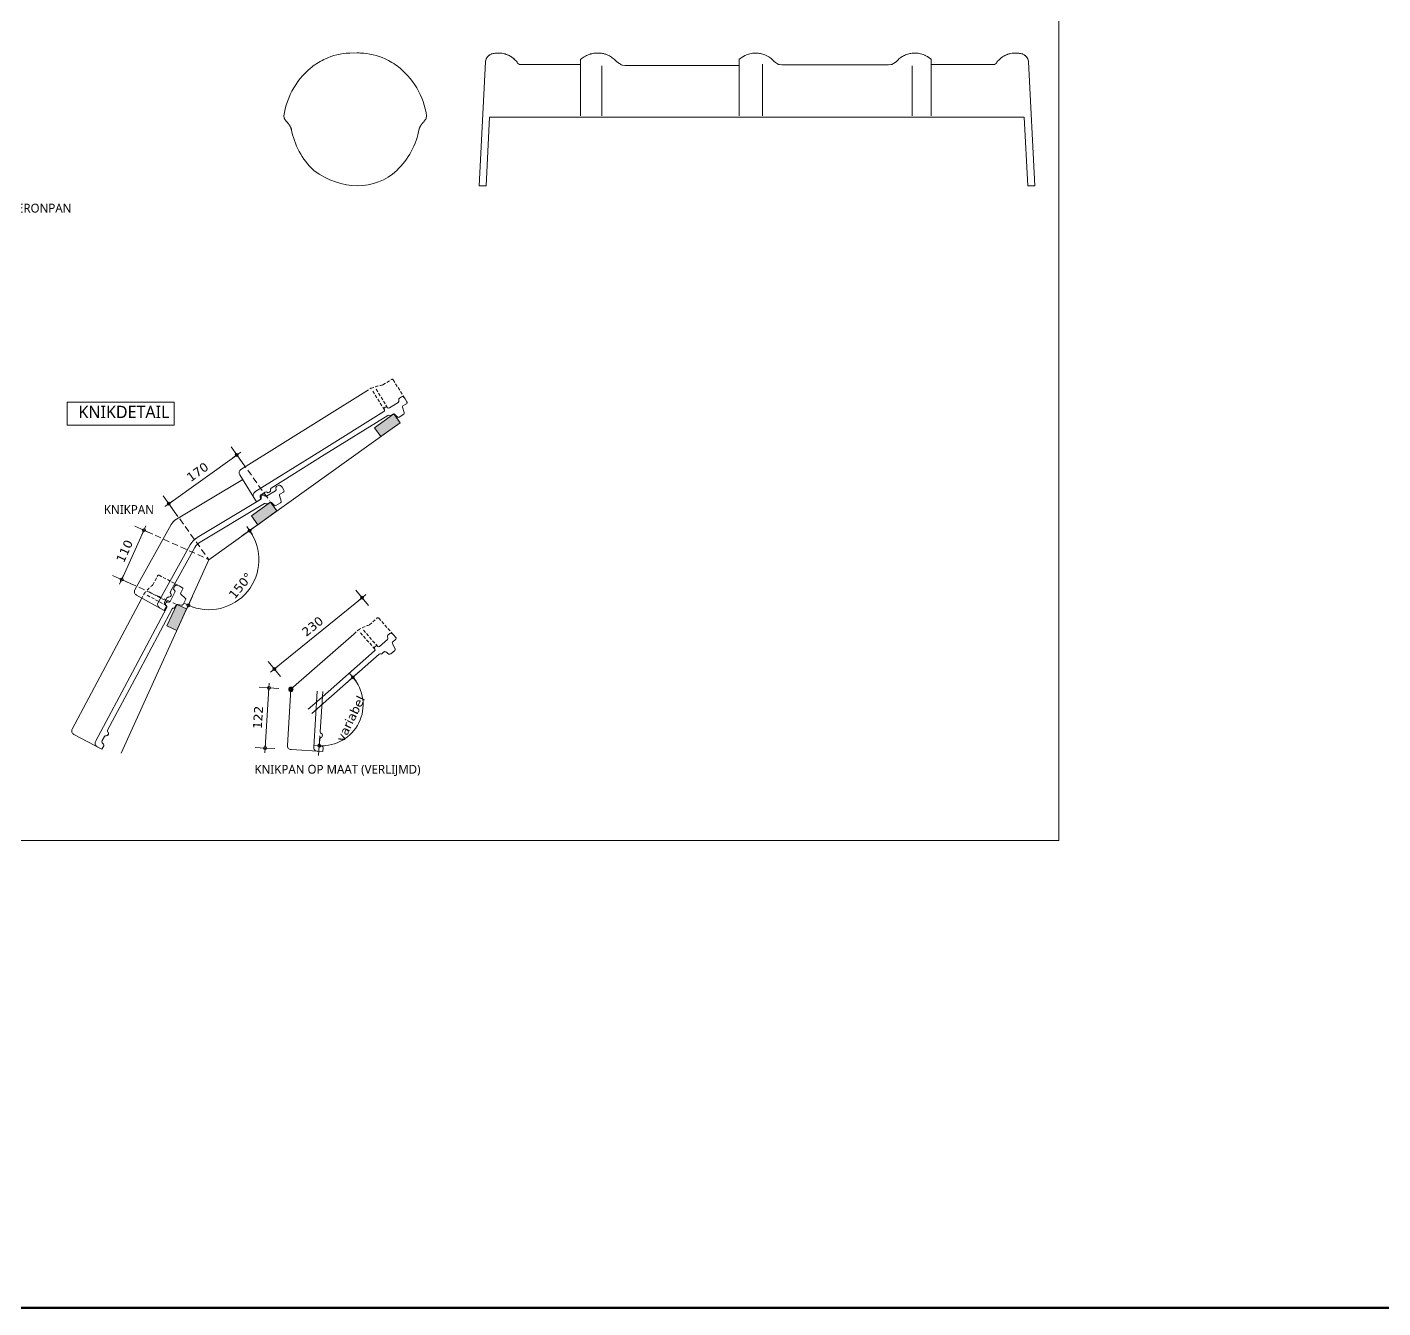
# Model space of a CAD drawing. Header units: millimetres. Extents: x -435 to 27166, y -19117 to 26500.
# Drawn here: x 18210 to 20966, y 16891 to 19494 of the extents above; entities that cross this region are included whole.
import ezdxf

# ---------------------------------------------------------------- set-up
doc = ezdxf.new("R2010")
doc.units = ezdxf.units.MM
doc.linetypes.add('IMPORT-DASHED _6_', pattern=[19.05, 12.7, -6.35])
doc.linetypes.add('IMPORT-DASHED2 _3_', pattern=[9.525, 6.35, -3.175])
for name, color, linetype, lineweight in [('A-DETL', 90, 'Continuous', 13), ('ARCERING', 250, 'Continuous', 13), ('Dakpannen', 5, 'Continuous', 13), ('Hulplijnen', 10, 'IMPORT-DASHED _6_', 13), ('Laag 3', 250, 'Continuous', 13), ('Laag 4', 250, 'Continuous', 13), ('Maatvoering', 4, 'Continuous', 13), ('Maatvoering2', 250, 'Continuous', 13), ('Niet printen', 250, 'Continuous', 13), ('NL_MKT_TEC_CAD_OVH Klassiek_dwg', 8, 'Continuous', 13), ('TEKST', 250, 'Continuous', 13)]:
    doc.layers.add(name, color=color, linetype=linetype, lineweight=lineweight)
doc.styles.add('Trebuchet MS_1', font='trebuc.ttf', dxfattribs={"height": 25})
doc.styles.add('Trebuchet MS_2', font='trebuc.ttf', dxfattribs={"height": 18})
doc.styles.add('Verdana', font='verdana.ttf', dxfattribs={"height": 18})

# ---------------------------------------------------------------- blocks, each defined once
blk = doc.blocks.new('NL_MKT_TEC_CAD_OVH Klassiek_dwg_BNOVH000B$2-3211367-Details Appartement')
at = {"layer": 'Dakpannen', "color": 10}
for p, q in [((-4.6, -72.6), (-0.5, -8)), ((8, -0.5), (306.8, -19.5))]:
    blk.add_line(p, q, dxfattribs=at)
at = {"layer": 'Dakpannen', "color": 10, "linetype": 'IMPORT-DASHED2 _3_'}
for p, q in [((306.8, -19.5), (318.9, -20.2)), ((315.7, -71.6), (318.7, -24)), ((323.5, -72.1), (326.5, -24.5)), ((342.6, -28.9), (363.8, -30.2)), ((365.7, -32.3), (362.9, -75.8))]:
    blk.add_line(p, q, dxfattribs=at)
at = {"layer": 'Dakpannen', "color": 250}
for p, q in [((6.7, -69.3), (6.1, -71.1)), ((21.3, -66.3), (12.2, -65.7)), ((24.1, -69.1), (24, -68.7)), ((29.2, -71.8), (26.9, -71.6)), ((32.3, -69.3), (32.2, -69.7)), ((315.7, -71.6), (316.1, -70.2)), ((319.1, -68.1), (320.5, -68.2)), ((323.3, -70.7), (323.5, -72.1)), ((326.3, -74.6), (347.5, -75.9)), ((350.6, -73.8), (351, -72.4)), ((354.1, -70.3), (359.4, -70.7)), ((324.5, -88.8), (318.6, -88.4)), ((328.6, -98.8), (327.3, -91.3)), ((342.2, -102), (331.4, -101.3)), ((348.7, -88.7), (345.2, -99.9)), ((359.2, -87.7), (350.9, -87.2))]:
    blk.add_line(p, q, dxfattribs=at)
at = {"layer": 'Dakpannen', "color": 250, "flags": 128}
for points in [[(4.6, -54.2), (163.7, -64.3), (312.6, -73.7)], [(3.1, -73.1), (-4.6, -72.6), (-3.9, -61.7)], [(314.6, -84.9), (162.9, -75.2), (35.4, -67.2)], [(362.2, -73.2), (362.7, -75.7), (362.8, -78.1), (362.4, -84.9)]]:
    blk.add_lwpolyline(points, dxfattribs=at)
at = {"layer": 'Dakpannen', "color": 10}
blk.add_arc((7.5, -8.5), 8, 86.3716, 176.3717, dxfattribs=at)
at = {"layer": 'Dakpannen', "color": 10, "linetype": 'IMPORT-DASHED2 _3_'}
for centre, radius, start, end in [((297, -117), 99.2, 62.6503, 77.2406), ((363.7, -32.2), 2, 356.3659, 86.366)]:
    blk.add_arc(centre, radius, start, end, dxfattribs=at)
at = {"layer": 'Dakpannen', "color": 250}
for centre, radius, start, end in [((4.1, -62.2), 8, 86.3684, 176.3685), ((3.3, -70.1), 3, 266.3767, 341.3763), ((11.8, -71.1), 5.4, 86.3616, 161.3605), ((21.1, -69.3), 3, 9.9565, 86.3847), ((27.1, -68.6), 3, 189.9373, 266.3653), ((29.3, -68.8), 3, 266.3597, 342.7882), ((35.2, -70.1), 3, 86.3653, 162.7935), ((312.8, -70.7), 3, 266.3737, 342.8022), ((318.9, -71.1), 3, 86.3803, 162.8084), ((320.3, -71.2), 3, 9.9455, 86.3737), ((326.5, -71.6), 3, 189.9302, 266.3587), ((347.7, -72.9), 3, 266.3653, 342.7937), ((353.9, -73.3), 3, 86.3641, 162.7903), ((359.2, -73.7), 3, 9.9434, 86.3737), ((314.5, -87), 2.15, 9.4865, 86.3675), ((318.7, -86.3), 2.15, 189.4646, 266.3668), ((324.3, -91.8), 3, 10.0819, 86.3797), ((331.6, -98.3), 3, 190.0781, 266.3739), ((342.4, -99), 3, 266.3577, 342.7862), ((350.8, -89.3), 2.17, 86.3581, 162.7861), ((359.4, -84.7), 3, 266.3778, 356.3779)]:
    blk.add_arc(centre, radius, start, end, dxfattribs=at)
blk = doc.blocks.new('NL_MKT_TEC_CAD_OVH Klassiek_dwg_BNOVH820B$2-3211369-Details Appartement')
at = {"layer": 'Dakpannen', "color": 10}
for p, q in [((7.2, 3.6), (142.7, 70.8)), ((157.9, 73.8), (315, 63.9)), ((32.3, -65.2), (3.6, -7.2))]:
    blk.add_line(p, q, dxfattribs=at)
at = {"layer": 'Dakpannen', "color": 250}
for p, q in [((31.1, -44.6), (151.3, 15)), ((155.9, 5), (64.2, -40.5)), ((323.5, -1.6), (171.2, 8.1)), ((171.6, 19.1), (321.5, 9.6)), ((324.5, 11.7), (325, 13)), ((328, 15.1), (329.4, 15.1)), ((332.2, 12.6), (332.4, 11.2)), ((335.2, 8.7), (356.4, 7.3)), ((359.5, 9.4), (359.9, 10.8)), ((363, 12.9), (368.3, 12.6)), ((333.4, -5.6), (327.5, -5.2)), ((337.5, -15.5), (336.2, -8)), ((351.1, -18.7), (340.3, -18)), ((357.6, -5.4), (354.1, -16.6)), ((368.1, -4.4), (359.8, -3.9)), ((51.6, -46.7), (43.4, -50.8)), ((55.5, -47.8), (55.2, -47.5)), ((61.1, -47.6), (59.1, -48.6)), ((62.6, -43.8), (62.7, -44.2)), ((40.5, -56.7), (40.8, -58.5))]:
    blk.add_line(p, q, dxfattribs=at)
at = {"layer": 'Dakpannen', "color": 250, "flags": 128}
for points in [[(371.1, 10.1), (371.5, 7.5), (371.7, 5.2), (371.2, -1.6)], [(39.2, -61.8), (32.3, -65.2), (27.4, -55.4)]]:
    blk.add_lwpolyline(points, dxfattribs=at)
at = {"layer": 'Dakpannen', "color": 10}
for centre, radius, start, end in [((156, 43.9), 30, 86.3699, 116.3698), ((10.7, -3.6), 8, 116.3709, 206.371)]:
    blk.add_arc(centre, radius, start, end, dxfattribs=at)
at = {"layer": 'Dakpannen', "color": 250}
for centre, radius, start, end in [((169.1, -20.9), 40, 86.3702, 116.3701), ((169.3, -21.9), 30, 86.37, 116.3699), ((321.7, 12.5), 3, 266.3731, 342.8015), ((327.8, 12.2), 3, 86.3698, 162.7978), ((329.2, 12.1), 3, 9.9406, 86.3688), ((335.4, 11.7), 3, 189.942, 266.3705), ((356.6, 10.3), 3, 266.3689, 342.7973), ((362.8, 9.9), 3, 86.3728, 162.799), ((368.1, 9.6), 3, 9.9401, 86.3704), ((323.4, -3.7), 2.15, 9.4657, 86.3693), ((327.6, -3), 2.14, 189.4678, 266.37), ((333.2, -8.5), 3, 10.0697, 86.3676), ((340.5, -15), 3, 190.073, 266.3688), ((351.3, -15.7), 3, 266.3705, 342.7989), ((359.6, -6.1), 2.17, 86.3644, 162.7924), ((368.2, -1.4), 3, 266.369, 356.3691), ((34.6, -51.8), 8, 116.3701, 206.3692), ((45.8, -55.6), 5.4, 116.3708, 191.3711), ((52.9, -49.4), 3, 39.9381, 116.3663), ((57.8, -45.9), 3, 219.9428, 296.3706), ((59.8, -44.9), 3, 296.3716, 12.8014), ((65.6, -43.2), 3, 116.3705, 192.7988), ((37.9, -59.1), 3, 296.369, 11.3687)]:
    blk.add_arc(centre, radius, start, end, dxfattribs=at)
blk = doc.blocks.new('NL_MKT_TEC_CAD_OVH Klassiek_dwg_Maatlijn-3211395-Details Appartement')
at = {"layer": 'Maatvoering2', "color": 4, "flags": 128}
for points in [[(-50, 0), (0, 0), (50, 0)], [(0, -100), (0, 0), (0, 100)]]:
    blk.add_lwpolyline(points, dxfattribs=at)
at = {"layer": 'Maatvoering2', "color": 4}
blk.add_circle((0, 0), 15, dxfattribs=at)
blk = doc.blocks.new('NL_MKT_TEC_CAD_OVH Klassiek_dwg_knikpan_boven-3211397-Details Appartement')
at = {"layer": 'Dakpannen', "color": 10, "linetype": 'IMPORT-DASHED2 _3_'}
for p, q in [((159.6, 131), (175.5, 145.1)), ((178.4, 144.9), (207.1, 112.3)), ((127.6, 112.4), (136.7, 120.4)), ((170.8, 81.8), (139.2, 117.6)), ((176.7, 87), (145.1, 122.8))]:
    blk.add_line(p, q, dxfattribs=at)
at = {"layer": 'Dakpannen', "color": 10}
blk.add_line((0, 0), (127.6, 112.4), dxfattribs=at)
at = {"layer": 'Dakpannen', "color": 250}
for p, q in [((197, 109.8), (201, 113.4)), ((170.8, 81.8), (170.1, 83.1)), ((170.7, 86.7), (171.8, 87.6)), ((175.5, 87.8), (176.7, 87)), ((180.4, 87.2), (196.3, 101.3)), ((197, 104.9), (196.3, 106.2)), ((206.2, 93.1), (211.6, 82.7)), ((212.9, 101.2), (206.7, 95.7)), ((189.2, 75.9), (184.7, 71.9)), ((199.1, 71.7), (192.9, 76.1)), ((211, 79.1), (202.9, 71.9))]:
    blk.add_line(p, q, dxfattribs=at)
at = {"layer": 'Dakpannen', "color": 250, "flags": 128}
for points in [[(204.8, 113.6), (206.9, 112.1), (208.7, 110.5), (213.2, 105.4)], [(35.2, -40.6), (58.1, -20.5), (170.1, 78.1)], [(179.4, 71.7), (65.3, -28.8), (42.4, -49)]]:
    blk.add_lwpolyline(points, dxfattribs=at)
at = {"layer": 'Dakpannen', "color": 10, "linetype": 'IMPORT-DASHED2 _3_'}
for centre, radius, start, end in [((176.9, 143.6), 2, 41.3659, 131.366), ((189.7, 36.5), 99.2, 107.6503, 122.2406)]:
    blk.add_arc(centre, radius, start, end, dxfattribs=at)
at = {"layer": 'Dakpannen', "color": 250}
for centre, radius, start, end in [((203, 111.1), 3, 54.9434, 131.3737), ((172.7, 84.5), 3, 131.3803, 207.8084), ((173.8, 85.4), 3, 54.9455, 131.3737), ((178.4, 89.4), 3, 234.9302, 311.3587), ((199, 107.6), 3, 131.3641, 207.7903), ((194.4, 103.5), 3, 311.3653, 27.7937), ((208.1, 94.1), 2.17, 131.3581, 207.7861), ((209, 81.3), 3, 311.3577, 27.7862), ((210.9, 103.4), 3, 311.3778, 41.3779), ((168.1, 80.4), 3, 311.3737, 27.8022), ((180.8, 70.1), 2.15, 54.4865, 131.3675), ((183.3, 73.6), 2.15, 234.4646, 311.3668), ((191.2, 73.6), 3, 55.0819, 131.3797), ((200.9, 74.2), 3, 235.0781, 311.3739)]:
    blk.add_arc(centre, radius, start, end, dxfattribs=at)
blk = doc.blocks.new('NL_MKT_TEC_CAD_OVH Klassiek_dwg_knikpan_onder-3211398-Details Appartement')
at = {"layer": 'Dakpannen', "color": 10}
for p, q in [((-85.8, -75.6), (0, 0)), ((-43.7, -135.5), (-86.5, -86.9))]:
    blk.add_line(p, q, dxfattribs=at)
at = {"layer": 'Dakpannen', "color": 250}
for p, q in [((-50.3, -115.9), (35.2, -40.6)), ((42.4, -49), (-19.3, -103.3)), ((-20, -107), (-19.8, -107.4)), ((-38.1, -125.2), (-37.2, -126.8)), ((-29.9, -112.7), (-36.8, -118.7)), ((-25.9, -112.7), (-26.2, -112.5)), ((-20.5, -111), (-22.2, -112.5))]:
    blk.add_line(p, q, dxfattribs=at)
at = {"layer": 'Dakpannen', "color": 250, "flags": 128}
blk.add_lwpolyline([(-38, -130.4), (-43.7, -135.5), (-51, -127.2)], dxfattribs=at)
at = {"layer": 'Dakpannen', "color": 10}
blk.add_arc((-80.5, -81.6), 8, 131.3716, 221.3717, dxfattribs=at)
at = {"layer": 'Dakpannen', "color": 250}
for centre, radius, start, end in [((-22.5, -108.8), 3, 311.3597, 27.7882), ((-17.3, -105.6), 3, 131.3653, 207.7935), ((-45, -122), 8, 131.3684, 221.3685), ((-33.2, -122.8), 5.4, 131.3616, 206.3605), ((-39.9, -128.2), 3, 311.3767, 26.3763), ((-27.9, -114.9), 3, 54.9565, 131.3847), ((-24.2, -110.3), 3, 234.9373, 311.3653)]:
    blk.add_arc(centre, radius, start, end, dxfattribs=at)
blk = doc.blocks.new('NL_MKT_TEC_CAD_OVH Klassiek_dwg_Maatlijn-3211399-Details Appartement')
at = {"layer": 'Maatvoering2', "color": 4, "flags": 128}
for points in [[(-50, 0), (0, 0), (50, 0)], [(0, -100), (0, 0), (0, 100)]]:
    blk.add_lwpolyline(points, dxfattribs=at)
at = {"layer": 'Maatvoering2', "color": 4}
blk.add_circle((0, 0), 15, dxfattribs=at)
blk = doc.blocks.new('NL_MKT_TEC_CAD_OVH Klassiek_dwg_vario_aanzicht-3211406-Details Appartement')
at = {"layer": 'Laag 4', "color": 10}
for p, q in [((14690.3, 970), (14706.6, 970.1)), ((14706.6, 970.1), (14708.8, 970.1)), ((14711, 970.1), (14708.8, 970.1)), ((14713.8, 970), (14711, 970.1)), ((14604.9, 938.4), (14602.1, 936.1)), ((14612.7, 944.2), (14612.9, 944.4)), ((14612.7, 944.2), (14612.7, 944.2)), ((14635.6, 957.2), (14635.6, 957.2)), ((14768.5, 957.2), (14768.5, 957.2)), ((14791.4, 944.2), (14791.2, 944.4)), ((14791.4, 944.2), (14791.4, 944.2)), ((14602.1, 936.1), (14602.2, 936.2)), ((14602.1, 936.1), (14602.2, 936.2)), ((14602.1, 936.1), (14602.1, 936.1)), ((14802, 936.1), (14801.9, 936.2)), ((14543.9, 825), (14542.9, 830.1)), ((14543.9, 825), (14544.8, 822.4)), ((14544.8, 822.4), (14544.8, 822.4)), ((14544.8, 822.4), (14544.9, 822.3)), ((14544.9, 822.3), (14545, 822.1)), ((14545, 822.1), (14545.3, 821.7)), ((14545.3, 821.7), (14546.2, 820.6)), ((14546.2, 820.6), (14547, 819.7)), ((14547, 819.7), (14547.6, 818.8)), ((14547.6, 818.8), (14548.2, 818.1)), ((14548.2, 818.1), (14549.3, 816.7)), ((14549.3, 816.7), (14549.9, 816.1)), ((14854.2, 816.1), (14854.7, 816.7)), ((14854.7, 816.7), (14856, 818.2)), ((14856, 818.2), (14856.7, 819.1)), ((14856.7, 819.1), (14857.4, 819.9)), ((14857.4, 819.9), (14859, 822)), ((14859, 822), (14859.2, 822.3)), ((14860.2, 825), (14859.2, 822.3)), ((14860.2, 825), (14861.3, 830.1)), ((14549.9, 816.1), (14550.9, 814.8)), ((14553.1, 812.2), (14553.2, 812.1)), ((14553.2, 812.1), (14553.4, 811.8)), ((14553.5, 811.6), (14553.6, 811.5)), ((14553.6, 811.5), (14553.9, 811.1)), ((14553.9, 811.1), (14554.2, 810.7)), ((14557.1, 806.1), (14557.3, 805.7)), ((14557.6, 805.2), (14557.7, 804.9)), ((14557.7, 804.9), (14557.8, 804.8)), ((14557.8, 804.8), (14558.1, 804.2)), ((14558.1, 804.2), (14558.4, 803.5)), ((14559, 802), (14559.2, 801.3)), ((14559.7, 799.9), (14559.8, 799.2)), ((14844.9, 801.3), (14845.1, 802)), ((14845.7, 803.5), (14846.1, 804.2)), ((14846.1, 804.2), (14846.3, 804.8)), ((14846.5, 805.2), (14846.7, 805.5)), ((14846.7, 805.5), (14846.8, 805.7)), ((14846.8, 805.7), (14847, 806.1)), ((14847.5, 807), (14847.7, 807.4)), ((14847.7, 807.4), (14847.9, 807.7)), ((14848.7, 808.9), (14848.9, 809.2)), ((14848.9, 809.2), (14849, 809.4)), ((14849.9, 810.7), (14850.2, 811.1)), ((14850.2, 811.1), (14850.5, 811.5)), ((14850.7, 811.8), (14850.9, 812.1)), ((14850.7, 811.7), (14850.7, 811.8)), ((14850.9, 812.1), (14851, 812.2)), ((14853.2, 814.8), (14854.2, 816.1))]:
    blk.add_line(p, q, dxfattribs=at)
at = {"layer": 'Laag 4', "color": 10, "flags": 128}
for points in [[(14690.3, 970), (14689.2, 970), (14682.2, 969.5), (14675.2, 968.7), (14668.2, 967.6), (14661.3, 966.1), (14654.5, 964.2), (14647.8, 962.1), (14641.1, 959.6), (14635.6, 957.2)], [(14635.6, 957.2), (14632.3, 955.7), (14628.2, 953.6), (14624.1, 951.4), (14620.1, 949), (14616.2, 946.6), (14612.3, 944), (14608.6, 941.2), (14604.9, 938.4)], [(14802, 936.1), (14799.2, 938.4), (14795.5, 941.2), (14791.8, 944), (14787.9, 946.6), (14784, 949), (14780, 951.4), (14775.9, 953.6), (14771.8, 955.7), (14768.5, 957.2)], [(14602.1, 936.1), (14596.6, 931.2), (14590.5, 925.4), (14584.8, 919.3), (14579.3, 912.9), (14574.2, 906.2), (14569.4, 899.3), (14564.9, 892.2), (14560.8, 884.8), (14557, 877.3), (14553.7, 869.5), (14550.7, 861.6), (14548.1, 853.6), (14545.9, 845.5), (14544.1, 837.3), (14542.9, 830.1)], [(14861.3, 830.1), (14860, 837.3), (14858.2, 845.5), (14856, 853.6), (14853.4, 861.6), (14850.4, 869.5), (14847.1, 877.3), (14843.3, 884.8), (14839.2, 892.2), (14834.7, 899.3), (14829.9, 906.2), (14824.8, 912.9), (14819.3, 919.3), (14813.6, 925.4), (14807.5, 931.2), (14802, 936.1)], [(14550.9, 814.8), (14551.4, 814.2), (14552, 813.5)], [(14552, 813.5), (14552.5, 812.9), (14553.1, 812.2)], [(14553.4, 811.8), (14553.4, 811.7), (14553.5, 811.6)], [(14554.2, 810.7), (14554.5, 810.3), (14554.7, 809.9)], [(14554.7, 809.9), (14555, 809.5), (14555.1, 809.4)], [(14555.1, 809.4), (14555.2, 809.2), (14555.4, 808.9)], [(14555.4, 808.9), (14555.7, 808.5), (14555.9, 808.2), (14556.1, 807.8), (14556.2, 807.7)], [(14556.2, 807.7), (14556.4, 807.4), (14556.6, 807)], [(14556.6, 807), (14556.8, 806.5), (14557.1, 806.1)], [(14557.3, 805.7), (14557.4, 805.5), (14557.6, 805.2)], [(14558.4, 803.5), (14558.7, 802.7), (14559, 802)], [(14559.2, 801.3), (14559.5, 800.6), (14559.7, 799.9)], [(14844.5, 799.9), (14844.6, 800.6), (14844.9, 801.3)], [(14845.1, 802), (14845.4, 802.7), (14845.7, 803.5)], [(14846.3, 804.8), (14846.4, 804.9), (14846.5, 805.2)], [(14847, 806.1), (14847.3, 806.5), (14847.5, 807)], [(14847.9, 807.7), (14848, 807.8), (14848.2, 808.2)], [(14848.2, 808.2), (14848.4, 808.5), (14848.7, 808.9)], [(14849, 809.4), (14849.1, 809.5), (14849.4, 809.9)], [(14849.4, 809.9), (14849.6, 810.3), (14849.9, 810.7)], [(14850.5, 811.5), (14850.6, 811.6), (14850.7, 811.7)], [(14851, 812.2), (14851.6, 812.9), (14852.1, 813.5)], [(14852.1, 813.5), (14852.7, 814.2), (14853.2, 814.8)]]:
    blk.add_lwpolyline(points, dxfattribs=at)
at = {"layer": 'Laag 4', "color": 10}
for points in [[(14768.5, 957.2), (14751.3, 965), (14732.7, 969.4), (14713.8, 970)], [(14559.5, 800.9), (14565.9, 765.4), (14583.5, 732.9), (14609.6, 708.1)], [(14794.5, 708.1), (14820.6, 732.9), (14838.2, 765.4), (14844.6, 800.9)], [(14609.6, 708.1), (14671.1, 662.4), (14746.5, 662.4), (14794.5, 708.1)]]:
    blk.add_open_spline(points, degree=3, dxfattribs=at)
blk = doc.blocks.new('NL_MKT_TEC_CAD_OVH Klassiek_dwg-3211364-Details Appartement')
at = {"layer": 'ARCERING'}
for points in [[(2468.2, -13367.1), (2507.2, -13339.1), (2494.4, -13321.3), (2455.4, -13349.3)], [(2217.9, -13546.6), (2256.9, -13518.5), (2244, -13500.7), (2205, -13528.7)], [(2053.4, -13761.4), (2073.3, -13717.8), (2053.3, -13708.7), (2033.4, -13752.3)]]:
    blk.add_hatch(color=4, dxfattribs=at).paths.add_polyline_path(points)
at = {"layer": 'Maatvoering'}
blk.add_hatch(color=256, dxfattribs=at).paths.add_polyline_path([(2285, -13885.6), (2286.2, -13885.5), (2287.3, -13885.2), (2288.3, -13884.5), (2289, -13883.6), (2289.6, -13882.5), (2289.8, -13881.4), (2289.7, -13880.2), (2289.3, -13879.1), (2288.7, -13878.1), (2287.8, -13877.3), (2286.7, -13876.8), (2285.5, -13876.6), (2284.4, -13876.7), (2283.2, -13877), (2282.3, -13877.7), (2281.5, -13878.6), (2281, -13879.6), (2280.7, -13880.8), (2280.8, -13882), (2281.2, -13883.1), (2281.9, -13884.1), (2282.7, -13884.9), (2283.8, -13885.4)])
at = {"color": 10, "lineweight": 13}
for p, q in [((2873.8, -12605.3), (2873.8, -12600.6)), ((3196.8, -12604.7), (3196.8, -12600.2)), ((3586.8, -12604.6), (3586.8, -12600.2)), ((2667.9, -12857.6), (2682.1, -12857.6))]:
    blk.add_line(p, q, dxfattribs=at)
at = {"color": 4, "lineweight": 13, "flags": 128}
for points in [[(2455.4, -13349.3), (2468.2, -13367.1), (2507.2, -13339.1), (2494.3, -13321.2)], [(2205, -13528.7), (2217.9, -13546.6), (2256.9, -13518.5), (2244, -13500.7)], [(2033.4, -13752.3), (2053.4, -13761.4), (2073.3, -13717.8), (2053.3, -13708.6)]]:
    blk.add_lwpolyline(points, close=True, dxfattribs=at)
at = {"color": 4, "lineweight": 13}
blk.add_arc((2348.2, -13912), 83.9, 266.5065, 41.2336, dxfattribs=at)
at = {"layer": 'Hulplijnen', "color": 130, "lineweight": 18}
for p, q in [((2175.3, -13404.7), (2242.3, -13498.2)), ((1941.2, -13657.9), (2050.5, -13707.5))]:
    blk.add_line(p, q, dxfattribs=at)
at = {"layer": 'Hulplijnen', "color": 4, "linetype": 'Continuous', "flags": 128}
blk.add_lwpolyline([(1940.4, -14011.2), (2118.7, -13617.6), (2484.4, -13355.4)], dxfattribs=at)
at = {"layer": 'Hulplijnen', "color": 130, "lineweight": 18, "flags": 128}
blk.add_lwpolyline([(2037.1, -13503.8), (2118.7, -13617.6), (1986.6, -13557.7)], dxfattribs=at)
at = {"layer": 'Laag 3', "color": 10}
for p, q in [((2667.9, -12857.6), (2680.9, -12605.5)), ((2682.3, -12599.5), (2682.4, -12599.4)), ((2682.4, -12599.4), (2682.4, -12599.3)), ((2737.1, -12598.2), (2737.2, -12598.3)), ((2737.1, -12598.2), (2737.2, -12598.3)), ((2740.6, -12601.4), (2743.8, -12604.5)), ((2776, -12610.7), (2750.1, -12610.7)), ((2873.8, -12610.7), (2776, -12610.7)), ((2917.3, -12715.5), (2917.3, -12613.8)), ((3548.1, -12715.5), (3548.1, -12613.8)), ((3586.8, -12610.7), (3689.4, -12610.7)), ((3689.4, -12610.7), (3715.3, -12610.7)), ((3724.7, -12601.4), (3721.6, -12604.5)), ((3728.2, -12598.2), (3728.2, -12598.3)), ((3728.2, -12598.2), (3728.2, -12598.3)), ((3783, -12599.4), (3783, -12599.3)), ((3783, -12599.5), (3783, -12599.4)), ((3797.5, -12857.6), (3784.5, -12605.6)), ((2682.1, -12857.6), (2689.3, -12718.2)), ((2913.3, -12718.2), (2689.3, -12718.2)), ((3552.1, -12718.2), (3776, -12718.2)), ((3776, -12718.2), (3783.3, -12857.6)), ((3797.5, -12857.6), (3783.3, -12857.6))]:
    blk.add_line(p, q, dxfattribs=at)
at = {"layer": 'Laag 3', "color": 10, "flags": 128}
for points in [[(2682.4, -12599.3), (2682.9, -12598.3), (2683.5, -12597.3), (2684.1, -12596.3), (2684.8, -12595.3), (2685.7, -12594.4), (2686.5, -12593.5)], [(2686.5, -12593.5), (2687.5, -12592.6), (2687.9, -12592.4)], [(3778.8, -12593.5), (3777.9, -12592.7), (3777.5, -12592.4)], [(3783, -12599.3), (3782.5, -12598.3), (3781.9, -12597.3), (3781.3, -12596.3), (3780.5, -12595.3), (3779.7, -12594.4), (3778.8, -12593.5)], [(3571.8, -12718.2), (3571.8, -12718.2), (3571.8, -12718.2), (3571.8, -12718.2), (3571.8, -12718.2), (3571.8, -12718.2), (3571.9, -12718.2), (3571.9, -12718.2), (3571.9, -12718.2), (3571.9, -12718.2), (3571.9, -12718.2)]]:
    blk.add_lwpolyline(points, dxfattribs=at)
at = {"layer": 'Laag 3', "color": 10}
for points in [[(2682.4, -12599.4), (2683.6, -12596.6), (2685.5, -12594.2), (2687.9, -12592.4)], [(2687.3, -12592.8), (2687.5, -12592.6), (2687.7, -12592.5), (2687.9, -12592.4)], [(2687.9, -12592.4), (2689.7, -12590.9), (2691.9, -12589.9), (2694.1, -12589.3)], [(2687.9, -12592.4), (2688.5, -12591.9), (2689.1, -12591.5), (2689.8, -12591.1)], [(2692.2, -12589.9), (2692.9, -12589.7), (2693.5, -12589.5), (2694.1, -12589.3)], [(2694.1, -12589.3), (2698.4, -12588.1), (2702.9, -12587.6), (2707.3, -12587.6)], [(2694.1, -12589.3), (2695.6, -12588.9), (2697, -12588.6), (2698.5, -12588.3)], [(2698.5, -12588.3), (2698.6, -12588.3), (2698.7, -12588.3), (2698.8, -12588.3)], [(2698.8, -12588.3), (2700.1, -12588.1), (2701.5, -12587.9), (2702.9, -12587.8)], [(2702.9, -12587.8), (2703.9, -12587.7), (2704.9, -12587.6), (2705.9, -12587.6)], [(2705.9, -12587.6), (2706.4, -12587.6), (2706.8, -12587.6), (2707.3, -12587.6)], [(2705.9, -12587.6), (2706.4, -12587.6), (2706.8, -12587.6), (2707.3, -12587.6)], [(2707.3, -12587.6), (2719.8, -12587.6), (2731.8, -12592.5), (2740.6, -12601.4)], [(2707.3, -12587.6), (2708.4, -12587.6), (2709.5, -12587.6), (2710.6, -12587.7)], [(2707.3, -12587.6), (2708.4, -12587.6), (2709.5, -12587.6), (2710.6, -12587.7)], [(2710.6, -12587.7), (2711, -12587.7), (2711.5, -12587.7), (2712, -12587.8)], [(2710.6, -12587.7), (2711, -12587.7), (2711.5, -12587.7), (2712, -12587.8)], [(2712, -12587.8), (2715, -12588.1), (2718, -12588.7), (2721, -12589.6)], [(2721, -12589.6), (2721.5, -12589.7), (2722, -12589.9), (2722.5, -12590.1)], [(2721, -12589.6), (2721.5, -12589.7), (2722, -12589.9), (2722.5, -12590.1)], [(2722.5, -12590.1), (2724.8, -12590.8), (2727, -12591.8), (2729.1, -12592.9)], [(2722.5, -12590.1), (2723.3, -12590.3), (2724.1, -12590.6), (2724.9, -12591)], [(2724.9, -12591), (2725, -12591), (2725.2, -12591.1), (2725.4, -12591.2)], [(2725.4, -12591.2), (2726.6, -12591.7), (2727.9, -12592.3), (2729.1, -12592.9)], [(2729.1, -12592.9), (2729.2, -12593), (2729.4, -12593.1), (2729.5, -12593.1)], [(2729.1, -12592.9), (2729.2, -12593), (2729.4, -12593), (2729.5, -12593.1)], [(2729.5, -12593.1), (2730.8, -12593.8), (2732.1, -12594.6), (2733.3, -12595.4)], [(2729.5, -12593.1), (2730.8, -12593.8), (2732.1, -12594.6), (2733.3, -12595.4)], [(3758, -12587.6), (3745.6, -12587.6), (3733.6, -12592.5), (3724.7, -12601.4)], [(3735.8, -12593.1), (3734.6, -12593.8), (3733.3, -12594.6), (3732.1, -12595.4)], [(3735.8, -12593.1), (3734.6, -12593.8), (3733.3, -12594.6), (3732.1, -12595.4)], [(3736.3, -12592.9), (3736.1, -12593), (3736, -12593.1), (3735.8, -12593.1)], [(3736.3, -12592.9), (3736.1, -12593), (3736, -12593.1), (3735.8, -12593.1)], [(3742.9, -12590.1), (3740.6, -12590.9), (3738.4, -12591.8), (3736.3, -12592.9)], [(3740, -12591.2), (3738.8, -12591.7), (3737.5, -12592.3), (3736.3, -12592.9)], [(3740.5, -12591), (3740.3, -12591), (3740.2, -12591.1), (3740, -12591.2)], [(3742.9, -12590.1), (3742.1, -12590.4), (3741.3, -12590.7), (3740.5, -12591)], [(3744.4, -12589.6), (3743.9, -12589.8), (3743.4, -12589.9), (3742.9, -12590.1)], [(3744.4, -12589.6), (3743.9, -12589.8), (3743.4, -12589.9), (3742.9, -12590.1)], [(3753.4, -12587.8), (3750.4, -12588.1), (3747.3, -12588.7), (3744.4, -12589.6)], [(3754.8, -12587.7), (3754.4, -12587.7), (3753.9, -12587.8), (3753.4, -12587.8)], [(3754.8, -12587.7), (3754.4, -12587.7), (3753.9, -12587.8), (3753.4, -12587.8)], [(3758, -12587.6), (3757, -12587.6), (3755.9, -12587.6), (3754.8, -12587.7)], [(3758, -12587.6), (3757, -12587.6), (3755.9, -12587.6), (3754.8, -12587.7)], [(3771.2, -12589.3), (3766.9, -12588.2), (3762.5, -12587.6), (3758, -12587.6)], [(3759.5, -12587.6), (3759, -12587.6), (3758.5, -12587.6), (3758, -12587.6)], [(3759.5, -12587.6), (3759, -12587.6), (3758.5, -12587.6), (3758, -12587.6)], [(3762.5, -12587.8), (3761.5, -12587.7), (3760.5, -12587.6), (3759.5, -12587.6)], [(3766.6, -12588.3), (3765.2, -12588.1), (3763.9, -12587.9), (3762.5, -12587.8)], [(3766.9, -12588.3), (3766.8, -12588.3), (3766.7, -12588.3), (3766.6, -12588.3)], [(3771.2, -12589.3), (3769.8, -12588.9), (3768.3, -12588.6), (3766.9, -12588.3)], [(3777.5, -12592.4), (3775.7, -12590.9), (3773.5, -12589.9), (3771.2, -12589.3)], [(3773.1, -12589.9), (3772.5, -12589.7), (3771.9, -12589.5), (3771.2, -12589.3)], [(3777.5, -12592.4), (3776.9, -12591.9), (3776.3, -12591.5), (3775.6, -12591.1)], [(3783, -12599.4), (3781.8, -12596.6), (3779.9, -12594.2), (3777.5, -12592.4)], [(3778.1, -12592.8), (3777.9, -12592.7), (3777.7, -12592.5), (3777.5, -12592.4)], [(2680.9, -12605.5), (2680.9, -12605.2), (2681, -12604.8), (2681, -12604.4)], [(2681, -12604.4), (2681.2, -12602.7), (2681.7, -12601), (2682.4, -12599.4)], [(2681.9, -12600.5), (2682, -12600.3), (2682.1, -12600.1), (2682.2, -12599.9)], [(2682, -12600.3), (2682.1, -12600), (2682.2, -12599.8), (2682.3, -12599.5)], [(2682.2, -12599.9), (2682.2, -12599.8), (2682.3, -12599.6), (2682.3, -12599.5)], [(2682.3, -12599.5), (2682.4, -12599.4), (2682.4, -12599.4), (2682.4, -12599.4)], [(2733.3, -12595.4), (2733.4, -12595.4), (2733.4, -12595.5), (2733.5, -12595.5)], [(2733.3, -12595.4), (2733.4, -12595.4), (2733.4, -12595.5), (2733.5, -12595.5)], [(2733.5, -12595.5), (2734.8, -12596.3), (2736, -12597.2), (2737.1, -12598.2)], [(2733.5, -12595.5), (2734.8, -12596.3), (2736, -12597.2), (2737.1, -12598.2)], [(2737.2, -12598.3), (2738.4, -12599.2), (2739.5, -12600.3), (2740.6, -12601.4)], [(2737.2, -12598.3), (2738.4, -12599.2), (2739.5, -12600.3), (2740.6, -12601.4)], [(2750.1, -12610.7), (2746.1, -12610.4), (2745.5, -12606.2), (2743.8, -12604.5)], [(3715.3, -12610.7), (3719.3, -12610.4), (3719.9, -12606.2), (3721.6, -12604.5)], [(3728.2, -12598.3), (3727, -12599.3), (3725.8, -12600.3), (3724.7, -12601.4)], [(3728.2, -12598.3), (3727, -12599.3), (3725.8, -12600.3), (3724.7, -12601.4)], [(3731.9, -12595.5), (3730.6, -12596.4), (3729.4, -12597.3), (3728.2, -12598.2)], [(3731.9, -12595.5), (3730.6, -12596.4), (3729.4, -12597.3), (3728.2, -12598.2)], [(3732.1, -12595.4), (3732, -12595.4), (3731.9, -12595.5), (3731.9, -12595.5)], [(3732.1, -12595.4), (3732, -12595.4), (3731.9, -12595.5), (3731.9, -12595.5)], [(3784.4, -12604.5), (3784.2, -12602.7), (3783.7, -12601), (3783, -12599.4)], [(3783, -12599.5), (3783, -12599.5), (3783, -12599.4), (3783, -12599.4)], [(3783.4, -12600.4), (3783.3, -12600.1), (3783.2, -12599.8), (3783, -12599.5)], [(3783.2, -12599.9), (3783.2, -12599.8), (3783.1, -12599.6), (3783, -12599.5)], [(3783.4, -12600.5), (3783.4, -12600.3), (3783.3, -12600.1), (3783.2, -12599.9)], [(3784.5, -12605.6), (3784.4, -12605.2), (3784.4, -12604.8), (3784.4, -12604.5)]]:
    blk.add_open_spline(points, degree=3, dxfattribs=at)
at = {"layer": 'Laag 4', "color": 10}
for p, q in [((3207.3, -12593.4), (3203.8, -12595.3)), ((3208.2, -12592.9), (3207.3, -12593.4)), ((3208.8, -12592.6), (3209.8, -12592.2)), ((3208.8, -12592.6), (3208.8, -12592.6)), ((3574.8, -12592.6), (3573.8, -12592.1)), ((3574.8, -12592.6), (3574.8, -12592.6)), ((2873.8, -12600.6), (2877.3, -12598.1)), ((2873.8, -12605.3), (2873.8, -12715.4)), ((2877.3, -12598.1), (2877.3, -12598.1)), ((2944.3, -12602), (2947.6, -12605.3)), ((2947.6, -12605.3), (2947.6, -12605.3)), ((2951, -12607.9), (2947.6, -12605.3)), ((2951.1, -12607.9), (2951, -12607.9)), ((2951.2, -12607.9), (2951.1, -12607.9)), ((2951.3, -12608), (2951.2, -12607.9)), ((2951.6, -12608.3), (2951.3, -12608)), ((2951.7, -12608.3), (2951.6, -12608.3)), ((2952, -12608.5), (2951.7, -12608.3)), ((2952.2, -12608.6), (2952, -12608.5)), ((2952.5, -12608.9), (2952.2, -12608.6)), ((2952.7, -12609), (2952.5, -12608.9)), ((2953, -12609.2), (2952.7, -12609)), ((2955.1, -12610.6), (2953, -12609.2)), ((2955.9, -12611), (2955.1, -12610.6)), ((2956.9, -12611.4), (2955.9, -12611)), ((2957.5, -12611.7), (2956.9, -12611.4)), ((2958.4, -12612), (2957.5, -12611.7)), ((2959.4, -12612.2), (2958.4, -12612)), ((2964.3, -12612.8), (2959.4, -12612.2)), ((2964.3, -12612.8), (3196.8, -12612.8)), ((3196.8, -12600.2), (3200.2, -12597.8)), ((3196.8, -12604.7), (3196.8, -12715.5)), ((3200.2, -12597.8), (3200.5, -12597.5)), ((3200.2, -12597.8), (3200.2, -12597.8)), ((3201.6, -12596.7), (3200.5, -12597.5)), ((3202.7, -12596), (3201.6, -12596.7)), ((3203.8, -12595.3), (3202.7, -12596)), ((3244.1, -12610.4), (3244.1, -12715.4)), ((3264.1, -12601.5), (3267.8, -12605.2)), ((3267.3, -12604.7), (3267.3, -12604.7)), ((3270.6, -12607.1), (3267.8, -12605.2)), ((3270.7, -12607.2), (3270.6, -12607.1)), ((3270.8, -12607.2), (3270.7, -12607.2)), ((3270.9, -12607.3), (3270.8, -12607.2)), ((3271.2, -12607.5), (3270.9, -12607.3)), ((3271.6, -12607.8), (3271.2, -12607.5)), ((3271.2, -12607.5), (3271.2, -12607.5)), ((3271.7, -12607.9), (3271.6, -12607.8)), ((3272, -12608.1), (3271.7, -12607.9)), ((3272.2, -12608.2), (3272, -12608.1)), ((3272.5, -12608.4), (3272.2, -12608.2)), ((3274.5, -12609.7), (3272.5, -12608.4)), ((3275.3, -12610.2), (3274.5, -12609.7)), ((3276.2, -12610.5), (3275.3, -12610.2)), ((3276.8, -12610.8), (3276.2, -12610.5)), ((3277.7, -12611.1), (3276.8, -12610.8)), ((3278.6, -12611.3), (3277.7, -12611.1)), ((3283.3, -12611.9), (3278.6, -12611.3)), ((3505, -12611.3), (3500.3, -12611.9)), ((3504.1, -12611.5), (3504.1, -12611.5)), ((3505.9, -12611.1), (3505, -12611.3)), ((3506.8, -12610.8), (3505.9, -12611.1)), ((3507.4, -12610.5), (3506.8, -12610.8)), ((3508.3, -12610.1), (3507.4, -12610.5)), ((3509.1, -12609.7), (3508.3, -12610.1)), ((3511.1, -12608.4), (3509.1, -12609.7)), ((3511.4, -12608.2), (3511.1, -12608.4)), ((3511.6, -12608.1), (3511.4, -12608.2)), ((3516.3, -12604.7), (3511.6, -12608.1)), ((3519.5, -12601.5), (3516.3, -12604.7)), ((3516.3, -12604.7), (3516.3, -12604.7)), ((3579.8, -12595.3), (3579.1, -12594.9)), ((3580.9, -12596), (3579.8, -12595.3)), ((3582, -12596.7), (3580.9, -12596)), ((3583.1, -12597.5), (3582, -12596.7)), ((3583.5, -12597.8), (3583.2, -12597.6)), ((3586.8, -12600.2), (3583.5, -12597.8)), ((3583.5, -12597.8), (3583.5, -12597.8)), ((3586.8, -12604.6), (3586.8, -12715.5)), ((3239.9, -12718.2), (2877.8, -12718.2))]:
    blk.add_line(p, q, dxfattribs=at)
at = {"layer": 'Laag 4', "color": 10, "flags": 128}
for points in [[(2886.4, -12592.7), (2887.1, -12592.4), (2889.3, -12591.4), (2891.5, -12590.6), (2893.7, -12589.9), (2894.5, -12589.6), (2896.8, -12589), (2899.1, -12588.5), (2901.4, -12588.1), (2902.3, -12588), (2904.6, -12587.8), (2907, -12587.6), (2909.3, -12587.6)], [(2909.3, -12587.6), (2912.1, -12587.6), (2914.2, -12587.8), (2917, -12588.1), (2919, -12588.5), (2921, -12588.9), (2923.7, -12589.7), (2925.6, -12590.3), (2928.2, -12591.3), (2930.8, -12592.5), (2932.6, -12593.4), (2935.1, -12594.8), (2936.8, -12595.9), (2938.5, -12597.1), (2940.7, -12598.8), (2942.3, -12600.1), (2944.3, -12602)], [(3209.8, -12592.2), (3213, -12590.9), (3215.6, -12590), (3218.2, -12589.3), (3220.9, -12588.7), (3223.5, -12588.2), (3226.2, -12587.9)], [(3226.2, -12587.9), (3229, -12587.8), (3230.2, -12587.7), (3230.8, -12587.7)], [(3230.8, -12587.7), (3233.4, -12587.8), (3235.4, -12587.9), (3238.1, -12588.3), (3240, -12588.6), (3241.9, -12589), (3244.5, -12589.8), (3246.3, -12590.4), (3248.8, -12591.3), (3251.3, -12592.4), (3253, -12593.3), (3255.4, -12594.6), (3257, -12595.7), (3258.6, -12596.8), (3260.7, -12598.4), (3262.2, -12599.7), (3264.1, -12601.5)], [(3552.8, -12587.7), (3550.2, -12587.8), (3548.2, -12587.9), (3545.6, -12588.3), (3543.6, -12588.6), (3541.7, -12589), (3539.1, -12589.7), (3537.3, -12590.4), (3534.8, -12591.3), (3532.3, -12592.4), (3530.6, -12593.3), (3528.2, -12594.6), (3526.6, -12595.7), (3525, -12596.8), (3522.9, -12598.4), (3521.4, -12599.7), (3519.5, -12601.5)], [(3557.4, -12587.9), (3554.6, -12587.7), (3553.4, -12587.7), (3552.8, -12587.7)], [(3573.8, -12592.1), (3570.6, -12590.9), (3568, -12590), (3565.4, -12589.3), (3562.7, -12588.7), (3560.1, -12588.2), (3557.4, -12587.9)]]:
    blk.add_lwpolyline(points, dxfattribs=at)
at = {"layer": 'Laag 4', "color": 10}
for points in [[(2877.3, -12598.1), (2880.1, -12596), (2883.2, -12594.2), (2886.4, -12592.7)], [(3208.2, -12592.9), (3208.4, -12592.8), (3208.6, -12592.7), (3208.8, -12592.6)], [(3230.2, -12587.7), (3230.4, -12587.7), (3230.6, -12587.7), (3230.8, -12587.7)], [(3583.5, -12597.8), (3580.7, -12595.8), (3577.8, -12594), (3574.8, -12592.6)], [(3283.3, -12611.9), (3318.3, -12611.8), (3353.6, -12611.8), (3399.7, -12611.9)], [(3500.3, -12611.9), (3466.8, -12612), (3433.5, -12612), (3399.7, -12611.9)], [(3583.5, -12597.8), (3583.2, -12597.6), (3583, -12597.4), (3582.8, -12597.3)], [(3390.3, -12718.2), (3327.1, -12718.1), (3263.9, -12718.1), (3200.7, -12718.2)], [(3390.3, -12718.2), (3462.7, -12718.2), (3522.9, -12718.2), (3582.9, -12718.2)]]:
    blk.add_open_spline(points, degree=3, dxfattribs=at)
at = {"layer": 'Maatvoering'}
for p, q in [((2037.3, -13503.7), (2175.1, -13404.9)), ((1941.3, -13657.8), (1986.5, -13557.9)), ((2251.9, -13839.7), (2429.9, -13695.1)), ((2240.7, -13878.5), (2232.9, -14000.2))]:
    blk.add_line(p, q, dxfattribs=at)
blk.add_circle((2285.3, -13881.1), 4.53, dxfattribs=at)
blk.add_arc((2118.7, -13617.6), 101.6, 245.7437, 35.5182, dxfattribs=at)
at = {"layer": 'Niet printen', "color": 2, "flags": 128}
blk.add_lwpolyline([(-225, -11349.4), (3846.1, -11349.4), (3846.1, -14188.7), (-225, -14188.7)], close=True, dxfattribs=at)
at = {"layer": 'TEKST', "color": 10, "flags": 128}
blk.add_lwpolyline([(1830.8, -13297.2), (2048.3, -13297.2), (2048.3, -13344.2), (1830.8, -13344.2)], close=True, dxfattribs=at)
at = {"xscale": 0.9113938687527863, "yscale": 0.9113938687527863, "zscale": 0.9113938687527863}
blk.add_blockref('NL_MKT_TEC_CAD_OVH Klassiek_dwg_vario_aanzicht-3211406-Details Appartement', (-10983.3, -13471.7), dxfattribs=at)
for name, p, rotation in [('NL_MKT_TEC_CAD_OVH Klassiek_dwg_BNOVH000B$2-3211367-Details Appartement', (2177, -13438.5), 35.630924), ('NL_MKT_TEC_CAD_OVH Klassiek_dwg_BNOVH820B$2-3211369-Details Appartement', (1964.4, -13685.6), 34.56145999999999), ('NL_MKT_TEC_CAD_OVH Klassiek_dwg_BNOVH000B$2-3211367-Details Appartement', (1837, -13968.9), 65.63091800000001), ('NL_MKT_TEC_CAD_OVH Klassiek_dwg_knikpan_onder-3211398-Details Appartement', (2285.3, -13881.1), 45.00000000000001)]:
    blk.add_blockref(name, p, dxfattribs=dict(rotation=rotation))
for name, p, xscale, yscale, zscale, rotation in [('NL_MKT_TEC_CAD_OVH Klassiek_dwg_Maatlijn-3211395-Details Appartement', (2175.3, -13404.7), 0.2, 0.2, 0.2, 35.63090799998744), ('NL_MKT_TEC_CAD_OVH Klassiek_dwg_Maatlijn-3211395-Details Appartement', (2037.1, -13503.8), 0.2, 0.2, 0.2, 215.6309079999875), ('NL_MKT_TEC_CAD_OVH Klassiek_dwg_Maatlijn-3211395-Details Appartement', (1986.6, -13557.7), 0.2, 0.2, 0.2, 65.63090500000477), ('NL_MKT_TEC_CAD_OVH Klassiek_dwg_Maatlijn-3211395-Details Appartement', (2201.3, -13558.4), 0.2, 0.2, 0.2, 125.5745420099231), ('NL_MKT_TEC_CAD_OVH Klassiek_dwg_Maatlijn-3211395-Details Appartement', (1941.2, -13657.9), 0.2, 0.2, 0.2, 245.6309050000048), ('NL_MKT_TEC_CAD_OVH Klassiek_dwg_Maatlijn-3211395-Details Appartement', (2076.8, -13710.1), 0.2, 0.2, 0.2, 155.6873052411163), ('NL_MKT_TEC_CAD_OVH Klassiek_dwg_Maatlijn-3211395-Details Appartement', (2430.1, -13694.9), 0.2, 0.2, 0.2, 39.09437386965121), ('NL_MKT_TEC_CAD_OVH Klassiek_dwg_Maatlijn-3211395-Details Appartement', (2251.7, -13839.8), 0.2, 0.2, 0.2, 219.0943738696512), ('NL_MKT_TEC_CAD_OVH Klassiek_dwg_Maatlijn-3211399-Details Appartement', (2411.2, -13856.5), 0.2, 0.2, 0.2, 131.3018743599328), ('NL_MKT_TEC_CAD_OVH Klassiek_dwg_Maatlijn-3211395-Details Appartement', (2240.7, -13878.3), 0.2, 0.2, 0.2, 86.36985674922902), ('NL_MKT_TEC_CAD_OVH Klassiek_dwg_Maatlijn-3211395-Details Appartement', (2232.9, -14000.4), 0.2, 0.2, 0.2, 266.369856749229), ('NL_MKT_TEC_CAD_OVH Klassiek_dwg_Maatlijn-3211399-Details Appartement', (2342.9, -13995.7), 0.2000000000000001, 0.2000000000000001, 0.2000000000000001, 176.4382005497546)]:
    blk.add_blockref(name, p, dxfattribs=dict(xscale=xscale, yscale=yscale, zscale=zscale, rotation=rotation))
blk.add_blockref('NL_MKT_TEC_CAD_OVH Klassiek_dwg_knikpan_boven-3211397-Details Appartement', (2285.3, -13881.1))
blk.add_blockref('NL_MKT_TEC_CAD_OVH Klassiek_dwg_knikpan_boven-3211397-Details Appartement', (2285.3, -13881.1))
at = {"color": 4, "lineweight": 13, "insert": (2398.6, -13936.7), "char_height": 18, "width": 116.794, "attachment_point": 2, "rotation": 63.87, "line_spacing_factor": 0.994243, "style": 'Verdana'}
blk.add_mtext('variabel', dxfattribs=at)
at = {"layer": 'Maatvoering', "char_height": 18, "attachment_point": 2, "line_spacing_factor": 0.994243, "style": 'Verdana'}
for s, insert, width, rotation in [('170', (2090.2, -13431.9), 56.142, 35.6309), ('110', (1938.8, -13596.5), 56.142, 65.6309), ('150°', (2176, -13664.6), 71.925, 50.6309), ('230', (2323.6, -13746), 56.142, 39.0944), ('122', (2209.5, -13937.6), 56.142, 86.3699)]:
    blk.add_mtext(s, dxfattribs=dict(at, insert=insert, width=width, rotation=rotation))
at = {"layer": 'TEKST', "color": 7, "attachment_point": 1, "line_spacing_factor": 1.048425}
for s, insert, char_height, width, style in [('CHAPERONPAN', (1667.1, -12893.9), 18, 198.846, 'Trebuchet MS_2'), ('KNIKDETAIL', (1853.4, -13304.7), 25, 216.19, 'Trebuchet MS_1'), ('KNIKPAN', (1905.1, -13506.6), 18, 116.012, 'Trebuchet MS_2'), ('KNIKPAN OP MAAT (VERLIJMD)', (2211.2, -14034.6), 18, 405.93, 'Trebuchet MS_2')]:
    blk.add_mtext(s, dxfattribs=dict(at, insert=insert, char_height=char_height, width=width, style=style))

msp = doc.modelspace()

# ---------------------------------------------------------------- linework, layer by layer
at = {"layer": 'A-DETL', "lineweight": 50}
msp.add_line((27166.2, 16890.6), (14766.2, 16890.6), dxfattribs=at)

# ---------------------------------------------------------------- block references
at = {"layer": 'NL_MKT_TEC_CAD_OVH Klassiek_dwg', "color": 250}
msp.add_blockref('NL_MKT_TEC_CAD_OVH Klassiek_dwg-3211364-Details Appartement', (16461.2, 32029.1), dxfattribs=at)

doc.saveas('drawing.dxf')
